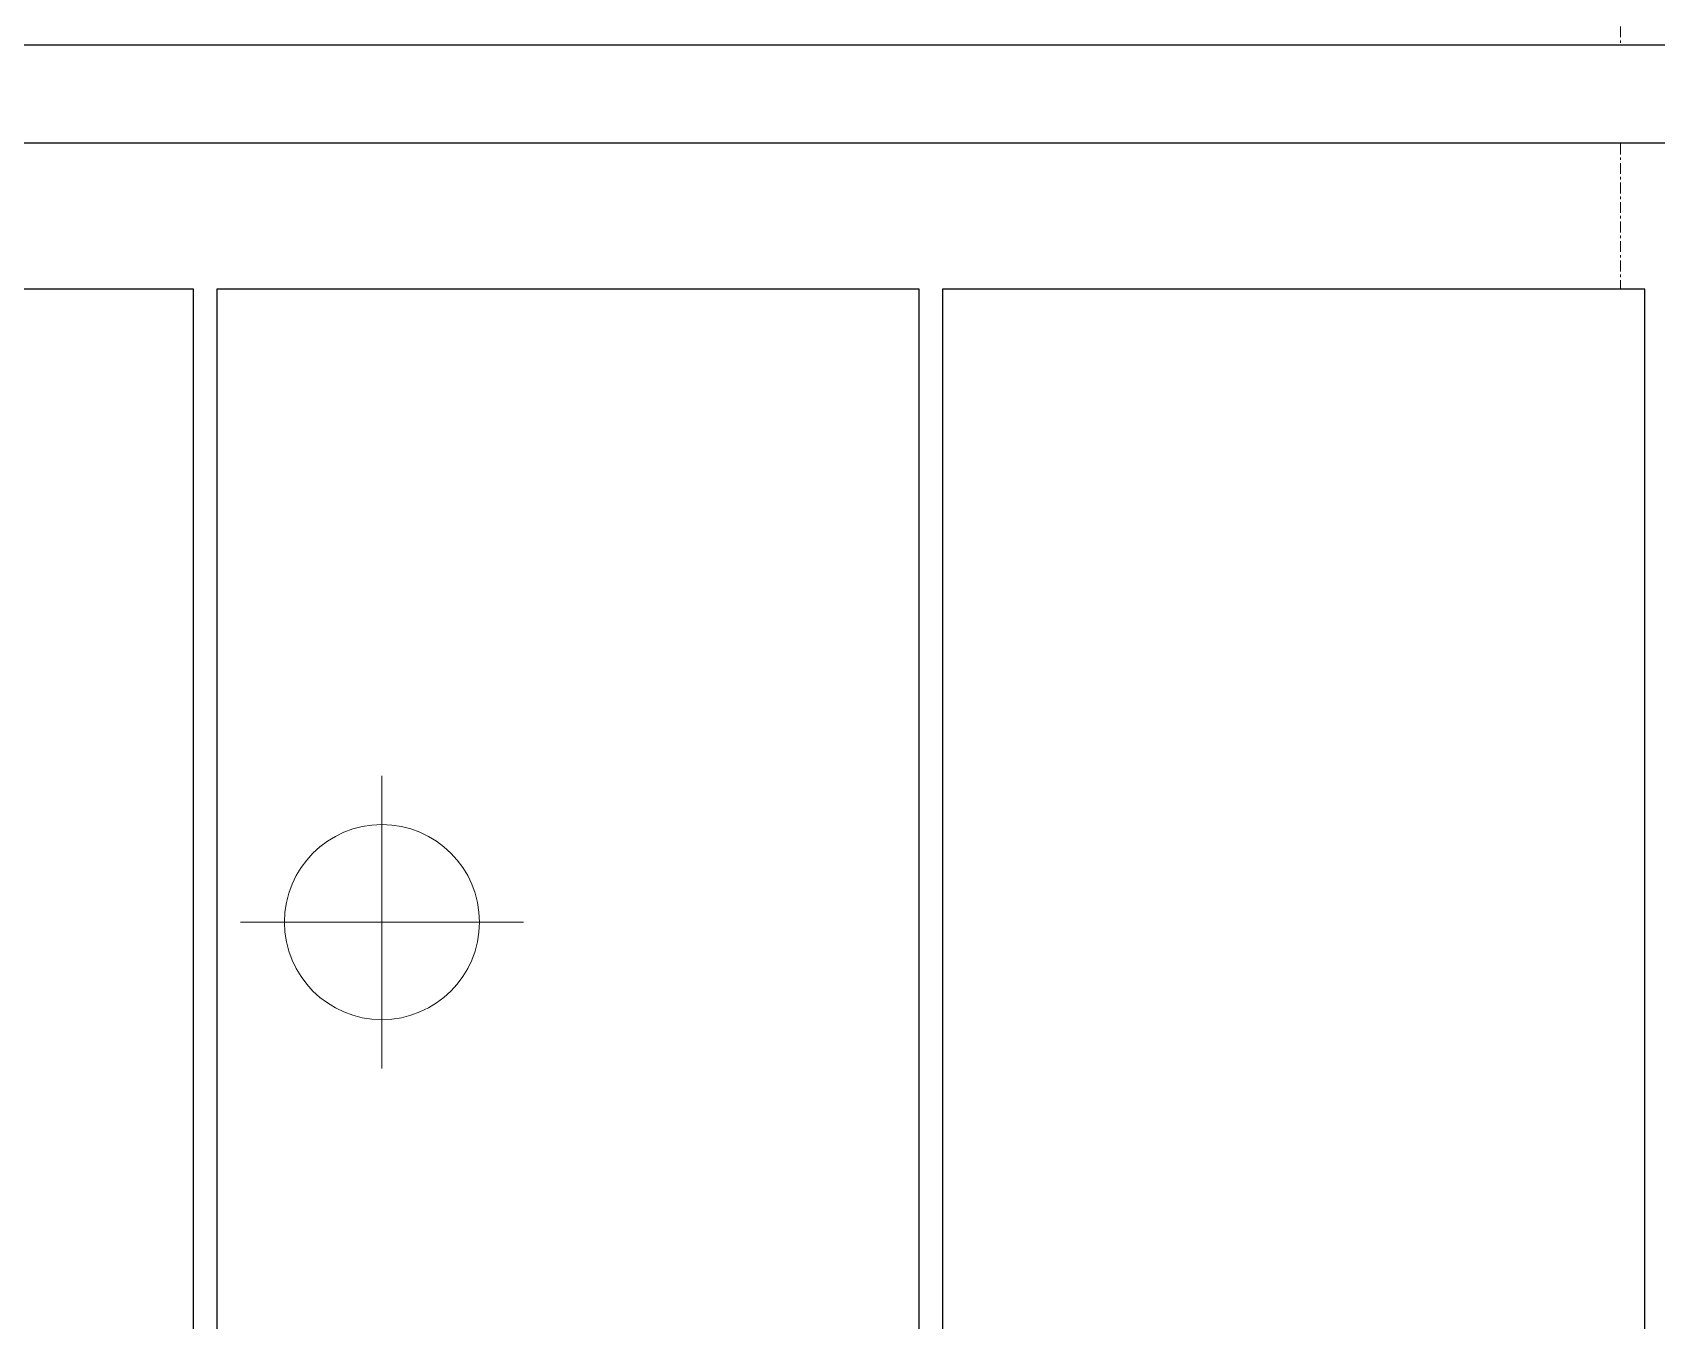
# Model space of a CAD drawing. Header units: millimetres. Extents: x -794334 to -714814, y -17806 to 22403.
# Drawn here: x -779697 to -778864, y 8926 to 9586 of the extents above; entities that cross this region are included whole.
import ezdxf
from ezdxf.xclip import XClip

# ---------------------------------------------------------------- set-up
doc = ezdxf.new("R2010")
doc.units = ezdxf.units.MM
doc.header["$XCLIPFRAME"] = 0
doc.linetypes.add('DPA_Grid _ Level 100', pattern=[10, 5.5, -1.6, 1.3, -1.6])
for name, color, linetype in [('000 - WIPEOUT', 250, 'Continuous'), ('A04_TUBE SERIES', 2, 'Continuous'), ('A11_ALU.SOLID SHEET', 2, 'Continuous')]:
    doc.layers.add(name, color=color, linetype=linetype)
for name, color, linetype, lineweight in [('A-DETL-GENF', 2, 'Continuous', 9), ('E-LITE-EQPM', 2, 'Continuous', 9), ('S-GRID', 251, 'Continuous', 9)]:
    doc.layers.add(name, color=color, linetype=linetype, lineweight=lineweight)

# ---------------------------------------------------------------- blocks, each defined once
blk = doc.blocks.new('*U804')
at = {"layer": 'S-GRID', "linetype": 'DPA_Grid _ Level 100'}
blk.add_line((0, -21385.46), (0, 16671.4), dxfattribs=at)
blk = doc.blocks.new('*U1534')
blk.add_attdef('EXTR.OVL-LENGTH_', (-25, -59.09), '', height=5)
blk.add_wipeout([(-25, 25), (25, -25), (25, 4700), (-25, 4650)]).dxf.layer = '000 - WIPEOUT'
at = {"layer": 'A04_TUBE SERIES', "color": 0}
blk.add_lwpolyline([(-25, 25), (25, -25), (25, 4700), (-25, 4650)], close=True, dxfattribs=at)
blk = doc.blocks.new('*U1541')
at = {"color": 3}
for points in [[(-875, 180), (875, 180), (875, -180), (-875, -180)], [(-875, -192), (875, -192), (875, -552), (-875, -552)], [(-875, -564), (875, -564), (875, -924), (-875, -924)]]:
    blk.add_wipeout(points, dxfattribs=at).dxf.layer = '000 - WIPEOUT'
at = {"layer": 'A11_ALU.SOLID SHEET', "color": 0, "linetype": 'ByBlock'}
for points in [[(875, -180), (-875, -180), (-875, 180), (875, 180)], [(875, -552), (-875, -552), (-875, -192), (875, -192)], [(875, -924), (-875, -924), (-875, -564), (875, -564)]]:
    blk.add_lwpolyline(points, close=True, dxfattribs=at)
blk = doc.blocks.new('A$Cb9d11952')
at = {"layer": 'A04_TUBE SERIES', "color": 2, "rotation": 90}
blk.add_blockref('*U1534', (6537.5, 4425), dxfattribs=at)
at = {"layer": 'A11_ALU.SOLID SHEET', "linetype": 'ByBlock', "xscale": -1, "rotation": 270}
blk.add_blockref('*U1541', (5531.25, 3450), dxfattribs=at)
blk = doc.blocks.new('*U1629')
at = {"layer": 'A11_ALU.SOLID SHEET'}
blk.add_blockref('A$Cb9d11952', (-39900, 1550.5), dxfattribs=at)
blk = doc.blocks.new('LGF_DL_SAA_LowPower_DL1a1 - LGF_DL_SAA_LowPower_DL1a-12437659-4150-01 CONCOURSE LEVEL - REFLECTED CEILING PLAN')
at = {"layer": 'A-DETL-GENF'}
for p, q in [((0, 75), (0, -75)), ((72.5, 0), (-72.5, 0))]:
    blk.add_line(p, q, dxfattribs=at)
blk.add_circle((0, 0), 50, dxfattribs=at)
blk = doc.blocks.new('C-1-PP19-AR-4150-01-B_20250901-115810_EXDOWNLIGHT')
at = {"layer": 'E-LITE-EQPM', "rotation": 359.9999881697653}
blk.add_blockref('LGF_DL_SAA_LowPower_DL1a1 - LGF_DL_SAA_LowPower_DL1a-12437659-4150-01 CONCOURSE LEVEL - REFLECTED CEILING PLAN', (-34835, 5550.99), dxfattribs=at)

msp = doc.modelspace()

# ---------------------------------------------------------------- block references
msp.add_blockref('*U804', (-778882.37, 3579.02))

# ---------------------------------------------------------------- next in the draw order: block references
ref = msp.add_blockref('*U1629', (-744681.24, 3579.02))
XClip(ref).set_block_clipping_path([(-45802.4668593339, -9620.0029952967), (23702.8690583039, 10334.9999958097)])

# ---------------------------------------------------------------- next in the draw order: block references
ref = msp.add_blockref('C-1-PP19-AR-4150-01-B_20250901-115810_EXDOWNLIGHT', (-744682.37, 3579.02))
XClip(ref).set_block_clipping_path([(-45801.3280238605, -9620.0029952967), (23704.0078937773, 10334.9999958097)])

doc.saveas('drawing.dxf')
